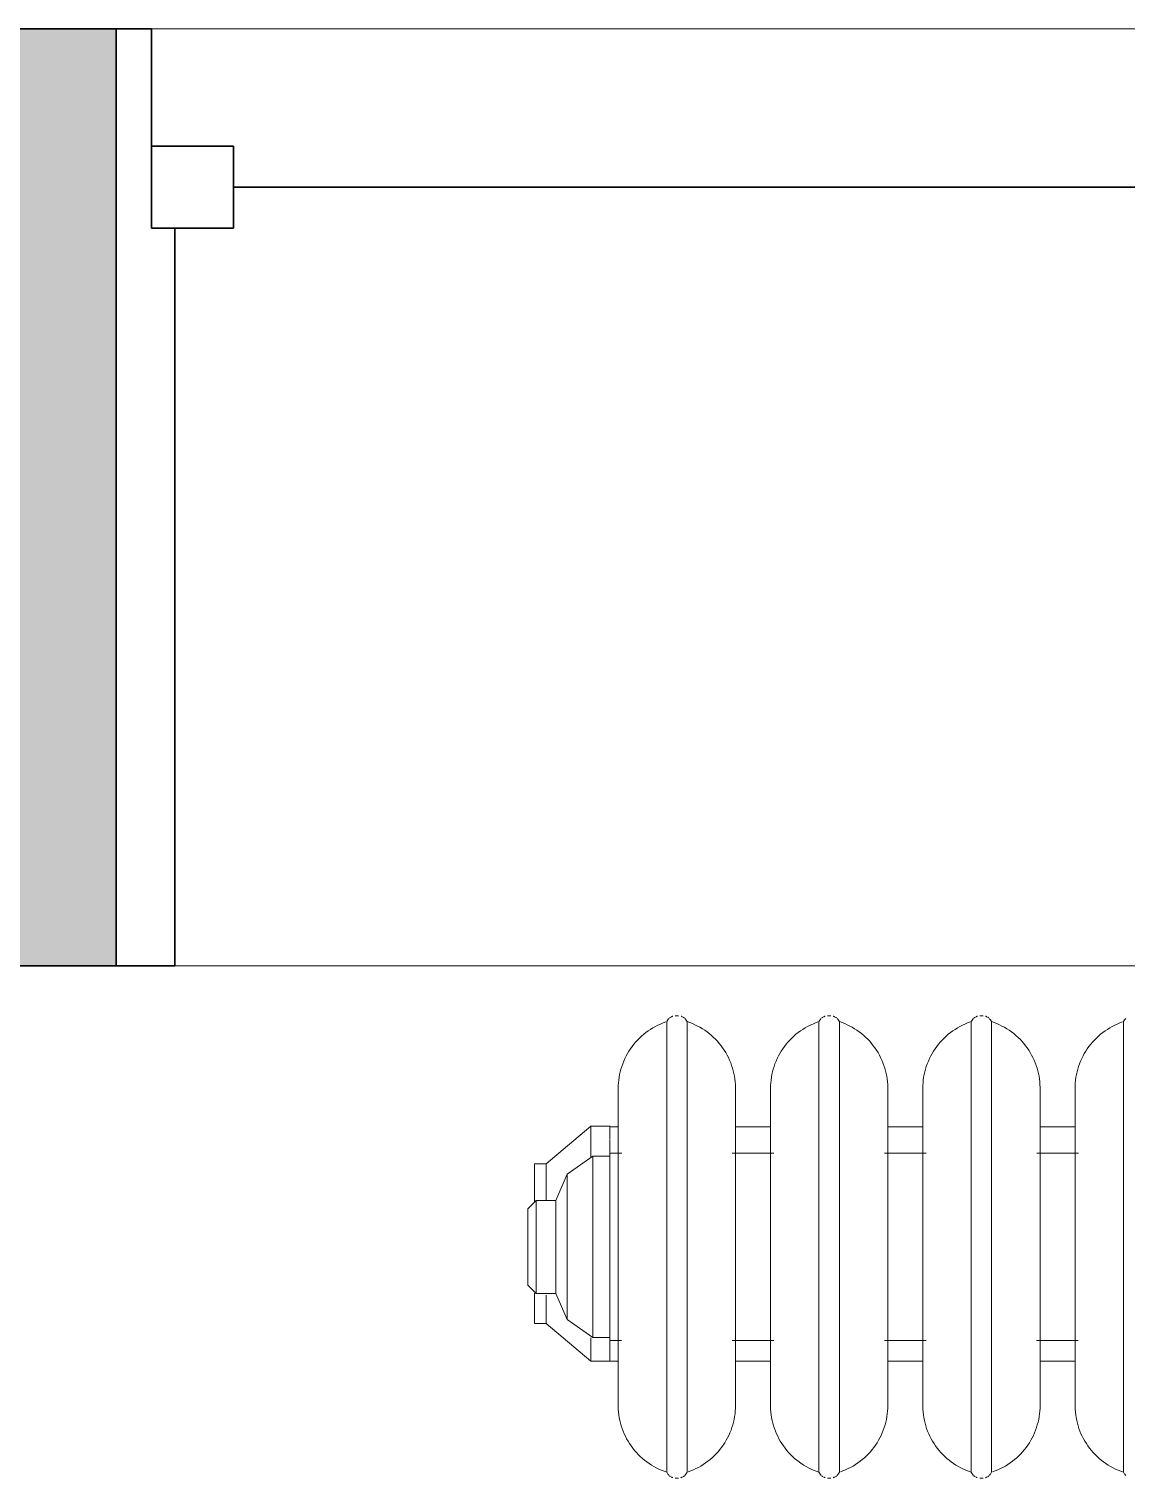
# Model space of a CAD drawing. Header units: inches. Extents: x -1287 to 1590, y -3558 to 989.
# Drawn here: x -423.65 to -400.24, y 532.75 to 563.68 of the extents above; entities that cross this region are included whole.
import ezdxf

# ---------------------------------------------------------------- set-up
doc = ezdxf.new("R2010")
doc.units = ezdxf.units.IN
doc.header["$MEASUREMENT"] = 0
for name, color, linetype, lineweight in [('A-GENM', 13, 'Continuous', 9), ('A-GLAZ', 151, 'Continuous', 18), ('A-WALL', 113, 'Continuous', 18), ('A-WALL-PATT', 111, 'Continuous', 18)]:
    doc.layers.add(name, color=color, linetype=linetype, lineweight=lineweight)

# ---------------------------------------------------------------- blocks, each defined once
blk = doc.blocks.new('Double Hung - side window 4_ X 6_ 3_ H 2-6972674-1st Floor Construction')
at = {"layer": 'A-GLAZ', "color": 8, "lineweight": 30}
for p, q in [((-20.865, 10), (-22.115, 10)), ((-20.865, 10), (-20.865, -5.75)), ((20.865, 10), (22.115, 10)), ((20.865, -5.75), (20.865, 10)), ((-21.365, -5.75), (-19.615, -5.75)), ((-21.365, -7.5), (-21.365, -5.75)), ((-21.365, -5.75), (-20.865, -5.75)), ((-21.365, -5.75), (-21.365, -10)), ((-19.615, -7.5), (-19.615, -5.75)), ((19.615, -7.5), (19.615, -5.75)), ((21.365, -5.75), (19.615, -5.75)), ((20.865, -5.75), (21.365, -5.75)), ((21.365, -7.5), (21.365, -5.75)), ((21.365, -5.75), (21.365, -10)), ((-19.615, -6.625), (19.615, -6.625)), ((-21.365, -7.5), (-19.615, -7.5)), ((21.365, -7.5), (19.615, -7.5)), ((-22.115, -10), (-21.365, -10)), ((22.115, -10), (21.365, -10))]:
    blk.add_line(p, q, dxfattribs=at)
blk = doc.blocks.new('Cast_Iron_Radiator_8182 - Cast_Iron_Radiator_8182-V49-1st Floor Construction')
at = {"layer": 'A-GENM'}
for p, q in [((-5.943, 4.848), (-5.968, 4.809)), ((-5.968, 1), (-5.968, 4.809)), ((-5.75, 4.933), (-5.787, 4.933)), ((-5.713, 4.933), (-5.75, 4.933)), ((-5.532, 4.809), (-5.557, 4.848)), ((-5.532, 1), (-5.532, 4.809)), ((-2.693, 4.848), (-2.718, 4.809)), ((-2.718, 1), (-2.718, 4.809)), ((-2.5, 4.933), (-2.537, 4.933)), ((-2.463, 4.933), (-2.5, 4.933)), ((-2.282, 4.809), (-2.307, 4.848)), ((-2.282, 1), (-2.282, 4.809)), ((0.557, 4.848), (0.532, 4.809)), ((0.532, 1), (0.532, 4.809)), ((0.75, 4.933), (0.713, 4.933)), ((0.787, 4.933), (0.75, 4.933)), ((0.968, 4.809), (0.943, 4.848)), ((0.968, 1), (0.968, 4.809)), ((3.807, 4.848), (3.782, 4.809)), ((3.782, 1), (3.782, 4.809)), ((-7.584, 2.575), (-8.542, 1.771)), ((-7.179, 2.575), (-7.584, 2.575)), ((-7.584, 1.924), (-7.584, 2.575)), ((-7.179, 2.575), (-7.179, 2.565)), ((-6.997, 2.562), (-7.179, 2.562)), ((-7.179, 2.436), (-7.179, 2.551)), ((-3.747, 2.562), (-4.503, 2.562)), ((-0.497, 2.562), (-1.253, 2.562)), ((2.753, 2.562), (1.997, 2.562)), ((-7.179, 2.452), (-7.179, 2.301)), ((-7.179, 2.017), (-7.179, 2.287)), ((-7.545, 1.935), (-8.095, 1.55)), ((-7.179, 1.935), (-7.545, 1.935)), ((-7.545, 1.935), (-7.545, -1.935)), ((-6.928, 2), (-7.179, 2)), ((-7.179, -2), (-7.179, 2)), ((-3.678, 2), (-4.568, 2)), ((-0.428, 2), (-1.318, 2)), ((2.822, 2), (1.932, 2)), ((-8.542, 1.771), (-8.792, 1.771)), ((-8.792, 1.771), (-8.792, 0.961)), ((-8.542, 1.771), (-8.542, 1.008)), ((-8.095, 1.55), (-8.331, 0.993)), ((-8.095, 1.55), (-8.095, -1.55)), ((-8.753, 0.993), (-8.929, 0.816)), ((-8.331, 0.993), (-8.753, 0.993)), ((-8.753, 0.993), (-8.753, -0.993)), ((-8.331, 0.993), (-8.331, -0.993)), ((-7.002, 1), (-7.002, -1)), ((-5.968, -1), (-5.968, 1)), ((-5.532, -1), (-5.532, 1)), ((-4.498, -1), (-4.498, 1)), ((-3.752, 1), (-3.752, -1)), ((-2.718, -1), (-2.718, 1)), ((-2.282, -1), (-2.282, 1)), ((-1.248, -1), (-1.248, 1)), ((-0.502, 1), (-0.502, -1)), ((0.532, -1), (0.532, 1)), ((0.968, -1), (0.968, 1)), ((2.002, -1), (2.002, 1)), ((2.748, 1), (2.748, -1)), ((3.782, -1), (3.782, 1)), ((-8.929, 0.816), (-8.929, -0.816)), ((-8.929, -0.816), (-8.753, -0.993)), ((-8.792, -0.985), (-8.792, -1.635)), ((-8.753, -0.993), (-8.331, -0.993)), ((-8.542, -1.028), (-8.542, -1.635)), ((-8.331, -0.993), (-8.095, -1.55)), ((-5.968, -4.809), (-5.968, -1)), ((-5.532, -4.809), (-5.532, -1)), ((-2.718, -4.809), (-2.718, -1)), ((-2.282, -4.809), (-2.282, -1)), ((0.532, -4.809), (0.532, -1)), ((0.968, -4.809), (0.968, -1)), ((3.782, -4.809), (3.782, -1)), ((-8.792, -1.635), (-8.542, -1.635)), ((-8.542, -1.635), (-7.584, -2.438)), ((-8.095, -1.55), (-7.545, -1.935)), ((-7.584, -2.438), (-7.584, -1.944)), ((-7.545, -1.935), (-7.179, -1.935)), ((-7.179, -2), (-6.932, -2)), ((-7.179, -2.188), (-7.179, -2.013)), ((-4.572, -2), (-3.682, -2)), ((-1.322, -2), (-0.432, -2)), ((1.928, -2), (2.818, -2)), ((-7.584, -2.438), (-7.179, -2.438)), ((-7.179, -2.192), (-7.179, -2.296)), ((-7.179, -2.438), (-7.179, -2.291)), ((-7.179, -2.438), (-6.996, -2.438)), ((-4.501, -2.438), (-3.746, -2.438)), ((-1.251, -2.438), (-0.496, -2.438)), ((1.999, -2.438), (2.754, -2.438)), ((-5.968, -4.809), (-5.943, -4.848)), ((-5.787, -4.933), (-5.75, -4.933)), ((-5.75, -4.933), (-5.713, -4.933)), ((-5.557, -4.848), (-5.532, -4.809)), ((-2.718, -4.809), (-2.693, -4.848)), ((-2.537, -4.933), (-2.5, -4.933)), ((-2.5, -4.933), (-2.463, -4.933)), ((-2.307, -4.848), (-2.282, -4.809)), ((0.532, -4.809), (0.557, -4.848)), ((0.713, -4.933), (0.75, -4.933)), ((0.75, -4.933), (0.787, -4.933)), ((0.943, -4.848), (0.968, -4.809)), ((3.782, -4.809), (3.807, -4.848))]:
    blk.add_line(p, q, dxfattribs=at)
at = {"layer": 'A-GENM', "flags": 128}
for points in [[(-7.002, 3.383), (-7.001, 3.443), (-6.997, 3.503), (-6.991, 3.563), (-6.983, 3.622), (-6.972, 3.681), (-6.959, 3.74), (-6.943, 3.798), (-6.926, 3.855), (-6.906, 3.911), (-6.883, 3.967), (-6.859, 4.022), (-6.832, 4.076), (-6.804, 4.128), (-6.773, 4.18), (-6.74, 4.23), (-6.705, 4.279), (-6.668, 4.326), (-6.63, 4.372), (-6.589, 4.416), (-6.547, 4.459), (-6.503, 4.5), (-6.458, 4.539), (-6.411, 4.576), (-6.362, 4.612), (-6.312, 4.645), (-6.261, 4.677), (-6.209, 4.706), (-6.155, 4.733), (-6.101, 4.758), (-6.045, 4.781), (-5.989, 4.802)], [(-5.943, 4.848), (-5.938, 4.854), (-5.934, 4.86), (-5.929, 4.866), (-5.925, 4.872), (-5.919, 4.877)], [(-5.909, 4.887), (-5.903, 4.892), (-5.897, 4.896), (-5.891, 4.901), (-5.885, 4.905)], [(-5.872, 4.912), (-5.865, 4.915), (-5.858, 4.918), (-5.851, 4.921), (-5.844, 4.924), (-5.837, 4.926)], [(-5.662, 4.925), (-5.655, 4.923), (-5.648, 4.921), (-5.641, 4.918), (-5.634, 4.915), (-5.627, 4.912)], [(-5.614, 4.904), (-5.608, 4.9), (-5.602, 4.896), (-5.596, 4.891), (-5.591, 4.887)], [(-5.58, 4.876), (-5.575, 4.871), (-5.57, 4.865), (-5.565, 4.859), (-5.561, 4.854), (-5.557, 4.848)], [(-5.532, 4.809), (-5.475, 4.789), (-5.419, 4.767), (-5.365, 4.743), (-5.311, 4.716), (-5.258, 4.688), (-5.206, 4.657), (-5.156, 4.624), (-5.107, 4.59), (-5.059, 4.553), (-5.013, 4.515), (-4.969, 4.474), (-4.926, 4.432), (-4.885, 4.389), (-4.846, 4.343), (-4.808, 4.296), (-4.773, 4.248), (-4.739, 4.198), (-4.707, 4.147), (-4.678, 4.095), (-4.651, 4.042), (-4.625, 3.987), (-4.602, 3.932), (-4.581, 3.876), (-4.563, 3.819), (-4.547, 3.761), (-4.533, 3.703), (-4.521, 3.644), (-4.512, 3.585), (-4.505, 3.525), (-4.5, 3.465), (-4.498, 3.405), (-4.498, 3.383)], [(-3.752, 3.383), (-3.751, 3.443), (-3.747, 3.503), (-3.741, 3.563), (-3.733, 3.622), (-3.722, 3.681), (-3.709, 3.74), (-3.693, 3.798), (-3.676, 3.855), (-3.656, 3.911), (-3.633, 3.967), (-3.609, 4.022), (-3.582, 4.076), (-3.554, 4.128), (-3.523, 4.18), (-3.49, 4.23), (-3.455, 4.279), (-3.418, 4.326), (-3.38, 4.372), (-3.339, 4.416), (-3.297, 4.459), (-3.253, 4.5), (-3.208, 4.539), (-3.161, 4.576), (-3.112, 4.612), (-3.062, 4.645), (-3.011, 4.677), (-2.959, 4.706), (-2.905, 4.733), (-2.851, 4.758), (-2.795, 4.781), (-2.739, 4.802)], [(-2.693, 4.848), (-2.688, 4.854), (-2.684, 4.86), (-2.679, 4.866), (-2.675, 4.872), (-2.669, 4.877)], [(-2.659, 4.887), (-2.653, 4.892), (-2.647, 4.896), (-2.641, 4.901), (-2.635, 4.905)], [(-2.622, 4.912), (-2.615, 4.915), (-2.608, 4.918), (-2.601, 4.921), (-2.594, 4.924), (-2.587, 4.926)], [(-2.412, 4.925), (-2.405, 4.923), (-2.398, 4.921), (-2.391, 4.918), (-2.384, 4.915), (-2.377, 4.912)], [(-2.364, 4.904), (-2.358, 4.9), (-2.352, 4.896), (-2.346, 4.891), (-2.341, 4.887)], [(-2.33, 4.876), (-2.325, 4.871), (-2.32, 4.865), (-2.315, 4.859), (-2.311, 4.854), (-2.307, 4.848)], [(-2.282, 4.809), (-2.225, 4.789), (-2.169, 4.767), (-2.115, 4.743), (-2.061, 4.716), (-2.008, 4.688), (-1.956, 4.657), (-1.906, 4.624), (-1.857, 4.59), (-1.809, 4.553), (-1.763, 4.515), (-1.719, 4.474), (-1.676, 4.432), (-1.635, 4.389), (-1.596, 4.343), (-1.558, 4.296), (-1.523, 4.248), (-1.489, 4.198), (-1.457, 4.147), (-1.428, 4.095), (-1.401, 4.042), (-1.375, 3.987), (-1.352, 3.932), (-1.331, 3.876), (-1.313, 3.819), (-1.297, 3.761), (-1.283, 3.703), (-1.271, 3.644), (-1.262, 3.585), (-1.255, 3.525), (-1.25, 3.465), (-1.248, 3.405), (-1.248, 3.383)], [(-0.502, 3.383), (-0.501, 3.443), (-0.497, 3.503), (-0.491, 3.563), (-0.483, 3.622), (-0.472, 3.681), (-0.459, 3.74), (-0.443, 3.798), (-0.426, 3.855), (-0.406, 3.911), (-0.383, 3.967), (-0.359, 4.022), (-0.332, 4.076), (-0.304, 4.128), (-0.273, 4.18), (-0.24, 4.23), (-0.205, 4.279), (-0.168, 4.326), (-0.13, 4.372), (-0.089, 4.416), (-0.047, 4.459), (-0.003, 4.5), (0.042, 4.539), (0.089, 4.576), (0.138, 4.612), (0.188, 4.645), (0.239, 4.677), (0.291, 4.706), (0.345, 4.733), (0.399, 4.758), (0.455, 4.781), (0.511, 4.802)], [(0.557, 4.848), (0.562, 4.854), (0.566, 4.86), (0.571, 4.866), (0.575, 4.872), (0.581, 4.877)], [(0.591, 4.887), (0.597, 4.892), (0.603, 4.896), (0.609, 4.901), (0.615, 4.905)], [(0.628, 4.912), (0.635, 4.915), (0.642, 4.918), (0.649, 4.921), (0.656, 4.924), (0.663, 4.926)], [(0.838, 4.925), (0.845, 4.923), (0.852, 4.921), (0.859, 4.918), (0.866, 4.915), (0.873, 4.912)], [(0.886, 4.904), (0.892, 4.9), (0.898, 4.896), (0.904, 4.891), (0.909, 4.887)], [(0.92, 4.876), (0.925, 4.871), (0.93, 4.865), (0.935, 4.859), (0.939, 4.854), (0.943, 4.848)], [(0.968, 4.809), (1.025, 4.789), (1.081, 4.767), (1.135, 4.743), (1.189, 4.716), (1.242, 4.688), (1.294, 4.657), (1.344, 4.624), (1.393, 4.59), (1.441, 4.553), (1.487, 4.515), (1.531, 4.474), (1.574, 4.432), (1.615, 4.389), (1.654, 4.343), (1.692, 4.296), (1.727, 4.248), (1.761, 4.198), (1.793, 4.147), (1.822, 4.095), (1.849, 4.042), (1.875, 3.987), (1.898, 3.932), (1.919, 3.876), (1.937, 3.819), (1.953, 3.761), (1.967, 3.703), (1.979, 3.644), (1.988, 3.585), (1.995, 3.525), (2, 3.465), (2.002, 3.405), (2.002, 3.383)], [(2.748, 3.383), (2.749, 3.443), (2.753, 3.503), (2.759, 3.563), (2.767, 3.622), (2.778, 3.681), (2.791, 3.74), (2.807, 3.798), (2.824, 3.855), (2.844, 3.911), (2.867, 3.967), (2.891, 4.022), (2.918, 4.076), (2.946, 4.128), (2.977, 4.18), (3.01, 4.23), (3.045, 4.279), (3.082, 4.326), (3.12, 4.372), (3.161, 4.416), (3.203, 4.459), (3.247, 4.5), (3.292, 4.539), (3.339, 4.576), (3.388, 4.612), (3.438, 4.645), (3.489, 4.677), (3.541, 4.706), (3.595, 4.733), (3.649, 4.758), (3.705, 4.781), (3.761, 4.802)], [(3.807, 4.848), (3.812, 4.854), (3.816, 4.86), (3.821, 4.866), (3.825, 4.872), (3.831, 4.877)], [(-7.002, 3.383), (-7.002, 3.381), (-7.002, 3.375), (-7.002, 3.366), (-7.002, 3.353), (-7.002, 3.336), (-7.002, 3.315), (-7.002, 3.29), (-7.002, 3.262), (-7.002, 3.23), (-7.002, 3.195), (-7.002, 3.156), (-7.002, 3.114), (-7.002, 3.068), (-7.002, 3.019), (-7.002, 2.967), (-7.002, 2.911), (-7.002, 2.853), (-7.002, 2.792), (-7.002, 2.727), (-7.002, 2.66), (-7.002, 2.591), (-7.002, 2.518), (-7.002, 2.444), (-7.002, 2.367), (-7.002, 2.288), (-7.002, 2.206), (-7.002, 2.123), (-7.002, 2.038), (-7.002, 1.952), (-7.002, 1.864), (-7.002, 1.774), (-7.002, 1.683), (-7.002, 1.591), (-7.002, 1.499), (-7.002, 1.405), (-7.002, 1.311), (-7.002, 1.216), (-7.002, 1.121), (-7.002, 1.026), (-7.002, 1)], [(-7.002, 2.571), (-7.002, 2.642), (-7.002, 2.71), (-7.002, 2.775), (-7.002, 2.837), (-7.002, 2.896), (-7.002, 2.952), (-7.002, 3.005), (-7.002, 3.055), (-7.002, 3.102), (-7.002, 3.145), (-7.002, 3.185), (-7.002, 3.221), (-7.002, 3.254), (-7.002, 3.283), (-7.002, 3.309), (-7.002, 3.33), (-7.002, 3.348), (-7.002, 3.363), (-7.002, 3.373), (-7.002, 3.38), (-7.002, 3.383), (-7.002, 3.383)], [(-4.498, 1), (-4.498, 1.095), (-4.498, 1.19), (-4.498, 1.285), (-4.498, 1.38), (-4.498, 1.473), (-4.498, 1.566), (-4.498, 1.659), (-4.498, 1.75), (-4.498, 1.839), (-4.498, 1.928), (-4.498, 2.015), (-4.498, 2.1), (-4.498, 2.184), (-4.498, 2.266), (-4.498, 2.346), (-4.498, 2.423), (-4.498, 2.498), (-4.498, 2.571), (-4.498, 2.642), (-4.498, 2.71), (-4.498, 2.775), (-4.498, 2.837), (-4.498, 2.896), (-4.498, 2.952), (-4.498, 3.005), (-4.498, 3.055), (-4.498, 3.102), (-4.498, 3.145), (-4.498, 3.185), (-4.498, 3.221), (-4.498, 3.254), (-4.498, 3.283), (-4.498, 3.309), (-4.498, 3.33), (-4.498, 3.348), (-4.498, 3.363), (-4.498, 3.373), (-4.498, 3.38), (-4.498, 3.383), (-4.498, 3.383)], [(-4.498, 3.383), (-4.498, 3.381), (-4.498, 3.375), (-4.498, 3.366), (-4.498, 3.353), (-4.498, 3.336), (-4.498, 3.315), (-4.498, 3.29), (-4.498, 3.262), (-4.498, 3.23), (-4.498, 3.195), (-4.498, 3.156), (-4.498, 3.114), (-4.498, 3.068), (-4.498, 3.019), (-4.498, 2.967), (-4.498, 2.911), (-4.498, 2.853), (-4.498, 2.792), (-4.498, 2.727), (-4.498, 2.66), (-4.498, 2.591), (-4.498, 2.562)], [(-3.752, 3.383), (-3.752, 3.381), (-3.752, 3.375), (-3.752, 3.366), (-3.752, 3.353), (-3.752, 3.336), (-3.752, 3.315), (-3.752, 3.29), (-3.752, 3.262), (-3.752, 3.23), (-3.752, 3.195), (-3.752, 3.156), (-3.752, 3.114), (-3.752, 3.068), (-3.752, 3.019), (-3.752, 2.967), (-3.752, 2.911), (-3.752, 2.853), (-3.752, 2.792), (-3.752, 2.727), (-3.752, 2.66), (-3.752, 2.591), (-3.752, 2.518), (-3.752, 2.444), (-3.752, 2.367), (-3.752, 2.288), (-3.752, 2.206), (-3.752, 2.123), (-3.752, 2.038), (-3.752, 1.952), (-3.752, 1.864), (-3.752, 1.774), (-3.752, 1.683), (-3.752, 1.591), (-3.752, 1.499), (-3.752, 1.405), (-3.752, 1.311), (-3.752, 1.216), (-3.752, 1.121), (-3.752, 1.026), (-3.752, 1)], [(-3.752, 2.571), (-3.752, 2.642), (-3.752, 2.71), (-3.752, 2.775), (-3.752, 2.837), (-3.752, 2.896), (-3.752, 2.952), (-3.752, 3.005), (-3.752, 3.055), (-3.752, 3.102), (-3.752, 3.145), (-3.752, 3.185), (-3.752, 3.221), (-3.752, 3.254), (-3.752, 3.283), (-3.752, 3.309), (-3.752, 3.33), (-3.752, 3.348), (-3.752, 3.363), (-3.752, 3.373), (-3.752, 3.38), (-3.752, 3.383), (-3.752, 3.383)], [(-1.248, 1), (-1.248, 1.095), (-1.248, 1.19), (-1.248, 1.285), (-1.248, 1.38), (-1.248, 1.473), (-1.248, 1.566), (-1.248, 1.659), (-1.248, 1.75), (-1.248, 1.839), (-1.248, 1.928), (-1.248, 2.015), (-1.248, 2.1), (-1.248, 2.184), (-1.248, 2.266), (-1.248, 2.346), (-1.248, 2.423), (-1.248, 2.498), (-1.248, 2.571), (-1.248, 2.642), (-1.248, 2.71), (-1.248, 2.775), (-1.248, 2.837), (-1.248, 2.896), (-1.248, 2.952), (-1.248, 3.005), (-1.248, 3.055), (-1.248, 3.102), (-1.248, 3.145), (-1.248, 3.185), (-1.248, 3.221), (-1.248, 3.254), (-1.248, 3.283), (-1.248, 3.309), (-1.248, 3.33), (-1.248, 3.348), (-1.248, 3.363), (-1.248, 3.373), (-1.248, 3.38), (-1.248, 3.383), (-1.248, 3.383)], [(-1.248, 3.383), (-1.248, 3.381), (-1.248, 3.375), (-1.248, 3.366), (-1.248, 3.353), (-1.248, 3.336), (-1.248, 3.315), (-1.248, 3.29), (-1.248, 3.262), (-1.248, 3.23), (-1.248, 3.195), (-1.248, 3.156), (-1.248, 3.114), (-1.248, 3.068), (-1.248, 3.019), (-1.248, 2.967), (-1.248, 2.911), (-1.248, 2.853), (-1.248, 2.792), (-1.248, 2.727), (-1.248, 2.66), (-1.248, 2.591), (-1.248, 2.562)], [(-0.502, 3.383), (-0.502, 3.381), (-0.502, 3.375), (-0.502, 3.366), (-0.502, 3.353), (-0.502, 3.336), (-0.502, 3.315), (-0.502, 3.29), (-0.502, 3.262), (-0.502, 3.23), (-0.502, 3.195), (-0.502, 3.156), (-0.502, 3.114), (-0.502, 3.068), (-0.502, 3.019), (-0.502, 2.967), (-0.502, 2.911), (-0.502, 2.853), (-0.502, 2.792), (-0.502, 2.727), (-0.502, 2.66), (-0.502, 2.591), (-0.502, 2.518), (-0.502, 2.444), (-0.502, 2.367), (-0.502, 2.288), (-0.502, 2.206), (-0.502, 2.123), (-0.502, 2.038), (-0.502, 1.952), (-0.502, 1.864), (-0.502, 1.774), (-0.502, 1.683), (-0.502, 1.591), (-0.502, 1.499), (-0.502, 1.405), (-0.502, 1.311), (-0.502, 1.216), (-0.502, 1.121), (-0.502, 1.026), (-0.502, 1)], [(-0.502, 2.571), (-0.502, 2.642), (-0.502, 2.71), (-0.502, 2.775), (-0.502, 2.837), (-0.502, 2.896), (-0.502, 2.952), (-0.502, 3.005), (-0.502, 3.055), (-0.502, 3.102), (-0.502, 3.145), (-0.502, 3.185), (-0.502, 3.221), (-0.502, 3.254), (-0.502, 3.283), (-0.502, 3.309), (-0.502, 3.33), (-0.502, 3.348), (-0.502, 3.363), (-0.502, 3.373), (-0.502, 3.38), (-0.502, 3.383), (-0.502, 3.383)], [(2.002, 1), (2.002, 1.095), (2.002, 1.19), (2.002, 1.285), (2.002, 1.38), (2.002, 1.473), (2.002, 1.566), (2.002, 1.659), (2.002, 1.75), (2.002, 1.839), (2.002, 1.928), (2.002, 2.015), (2.002, 2.1), (2.002, 2.184), (2.002, 2.266), (2.002, 2.346), (2.002, 2.423), (2.002, 2.498), (2.002, 2.571), (2.002, 2.642), (2.002, 2.71), (2.002, 2.775), (2.002, 2.837), (2.002, 2.896), (2.002, 2.952), (2.002, 3.005), (2.002, 3.055), (2.002, 3.102), (2.002, 3.145), (2.002, 3.185), (2.002, 3.221), (2.002, 3.254), (2.002, 3.283), (2.002, 3.309), (2.002, 3.33), (2.002, 3.348), (2.002, 3.363), (2.002, 3.373), (2.002, 3.38), (2.002, 3.383), (2.002, 3.383)], [(2.002, 3.383), (2.002, 3.381), (2.002, 3.375), (2.002, 3.366), (2.002, 3.353), (2.002, 3.336), (2.002, 3.315), (2.002, 3.29), (2.002, 3.262), (2.002, 3.23), (2.002, 3.195), (2.002, 3.156), (2.002, 3.114), (2.002, 3.068), (2.002, 3.019), (2.002, 2.967), (2.002, 2.911), (2.002, 2.853), (2.002, 2.792), (2.002, 2.727), (2.002, 2.66), (2.002, 2.591), (2.002, 2.562)], [(2.748, 3.383), (2.748, 3.381), (2.748, 3.375), (2.748, 3.366), (2.748, 3.353), (2.748, 3.336), (2.748, 3.315), (2.748, 3.29), (2.748, 3.262), (2.748, 3.23), (2.748, 3.195), (2.748, 3.156), (2.748, 3.114), (2.748, 3.068), (2.748, 3.019), (2.748, 2.967), (2.748, 2.911), (2.748, 2.853), (2.748, 2.792), (2.748, 2.727), (2.748, 2.66), (2.748, 2.591), (2.748, 2.518), (2.748, 2.444), (2.748, 2.367), (2.748, 2.288), (2.748, 2.206), (2.748, 2.123), (2.748, 2.038), (2.748, 1.952), (2.748, 1.864), (2.748, 1.774), (2.748, 1.683), (2.748, 1.591), (2.748, 1.499), (2.748, 1.405), (2.748, 1.311), (2.748, 1.216), (2.748, 1.121), (2.748, 1.026), (2.748, 1)], [(2.748, 2.571), (2.748, 2.642), (2.748, 2.71), (2.748, 2.775), (2.748, 2.837), (2.748, 2.896), (2.748, 2.952), (2.748, 3.005), (2.748, 3.055), (2.748, 3.102), (2.748, 3.145), (2.748, 3.185), (2.748, 3.221), (2.748, 3.254), (2.748, 3.283), (2.748, 3.309), (2.748, 3.33), (2.748, 3.348), (2.748, 3.363), (2.748, 3.373), (2.748, 3.38), (2.748, 3.383), (2.748, 3.383)], [(-7.002, -1), (-7.002, -1.095), (-7.002, -1.19), (-7.002, -1.285), (-7.002, -1.38), (-7.002, -1.473), (-7.002, -1.566), (-7.002, -1.659), (-7.002, -1.75), (-7.002, -1.839), (-7.002, -1.928), (-7.002, -2.015), (-7.002, -2.1), (-7.002, -2.184), (-7.002, -2.266), (-7.002, -2.346), (-7.002, -2.423), (-7.002, -2.498), (-7.002, -2.571), (-7.002, -2.642), (-7.002, -2.71), (-7.002, -2.775), (-7.002, -2.837), (-7.002, -2.896), (-7.002, -2.952), (-7.002, -3.005), (-7.002, -3.055), (-7.002, -3.102), (-7.002, -3.145), (-7.002, -3.185), (-7.002, -3.221), (-7.002, -3.254), (-7.002, -3.283), (-7.002, -3.309), (-7.002, -3.33), (-7.002, -3.348), (-7.002, -3.363), (-7.002, -3.373), (-7.002, -3.38), (-7.002, -3.383), (-7.002, -3.383)], [(-4.498, -3.383), (-4.498, -3.381), (-4.498, -3.375), (-4.498, -3.366), (-4.498, -3.353), (-4.498, -3.336), (-4.498, -3.315), (-4.498, -3.29), (-4.498, -3.262), (-4.498, -3.23), (-4.498, -3.195), (-4.498, -3.156), (-4.498, -3.114), (-4.498, -3.068), (-4.498, -3.019), (-4.498, -2.967), (-4.498, -2.911), (-4.498, -2.853), (-4.498, -2.792), (-4.498, -2.727), (-4.498, -2.66), (-4.498, -2.591), (-4.498, -2.518), (-4.498, -2.444), (-4.498, -2.367), (-4.498, -2.288), (-4.498, -2.206), (-4.498, -2.123), (-4.498, -2.038), (-4.498, -1.952), (-4.498, -1.864), (-4.498, -1.774), (-4.498, -1.683), (-4.498, -1.591), (-4.498, -1.499), (-4.498, -1.405), (-4.498, -1.311), (-4.498, -1.216), (-4.498, -1.121), (-4.498, -1.026), (-4.498, -1)], [(-3.752, -1), (-3.752, -1.095), (-3.752, -1.19), (-3.752, -1.285), (-3.752, -1.38), (-3.752, -1.473), (-3.752, -1.566), (-3.752, -1.659), (-3.752, -1.75), (-3.752, -1.839), (-3.752, -1.928), (-3.752, -2.015), (-3.752, -2.1), (-3.752, -2.184), (-3.752, -2.266), (-3.752, -2.346), (-3.752, -2.423), (-3.752, -2.498), (-3.752, -2.571), (-3.752, -2.642), (-3.752, -2.71), (-3.752, -2.775), (-3.752, -2.837), (-3.752, -2.896), (-3.752, -2.952), (-3.752, -3.005), (-3.752, -3.055), (-3.752, -3.102), (-3.752, -3.145), (-3.752, -3.185), (-3.752, -3.221), (-3.752, -3.254), (-3.752, -3.283), (-3.752, -3.309), (-3.752, -3.33), (-3.752, -3.348), (-3.752, -3.363), (-3.752, -3.373), (-3.752, -3.38), (-3.752, -3.383), (-3.752, -3.383)], [(-1.248, -3.383), (-1.248, -3.381), (-1.248, -3.375), (-1.248, -3.366), (-1.248, -3.353), (-1.248, -3.336), (-1.248, -3.315), (-1.248, -3.29), (-1.248, -3.262), (-1.248, -3.23), (-1.248, -3.195), (-1.248, -3.156), (-1.248, -3.114), (-1.248, -3.068), (-1.248, -3.019), (-1.248, -2.967), (-1.248, -2.911), (-1.248, -2.853), (-1.248, -2.792), (-1.248, -2.727), (-1.248, -2.66), (-1.248, -2.591), (-1.248, -2.518), (-1.248, -2.444), (-1.248, -2.367), (-1.248, -2.288), (-1.248, -2.206), (-1.248, -2.123), (-1.248, -2.038), (-1.248, -1.952), (-1.248, -1.864), (-1.248, -1.774), (-1.248, -1.683), (-1.248, -1.591), (-1.248, -1.499), (-1.248, -1.405), (-1.248, -1.311), (-1.248, -1.216), (-1.248, -1.121), (-1.248, -1.026), (-1.248, -1)], [(-0.502, -1), (-0.502, -1.095), (-0.502, -1.19), (-0.502, -1.285), (-0.502, -1.38), (-0.502, -1.473), (-0.502, -1.566), (-0.502, -1.659), (-0.502, -1.75), (-0.502, -1.839), (-0.502, -1.928), (-0.502, -2.015), (-0.502, -2.1), (-0.502, -2.184), (-0.502, -2.266), (-0.502, -2.346), (-0.502, -2.423), (-0.502, -2.498), (-0.502, -2.571), (-0.502, -2.642), (-0.502, -2.71), (-0.502, -2.775), (-0.502, -2.837), (-0.502, -2.896), (-0.502, -2.952), (-0.502, -3.005), (-0.502, -3.055), (-0.502, -3.102), (-0.502, -3.145), (-0.502, -3.185), (-0.502, -3.221), (-0.502, -3.254), (-0.502, -3.283), (-0.502, -3.309), (-0.502, -3.33), (-0.502, -3.348), (-0.502, -3.363), (-0.502, -3.373), (-0.502, -3.38), (-0.502, -3.383), (-0.502, -3.383)], [(2.002, -3.383), (2.002, -3.381), (2.002, -3.375), (2.002, -3.366), (2.002, -3.353), (2.002, -3.336), (2.002, -3.315), (2.002, -3.29), (2.002, -3.262), (2.002, -3.23), (2.002, -3.195), (2.002, -3.156), (2.002, -3.114), (2.002, -3.068), (2.002, -3.019), (2.002, -2.967), (2.002, -2.911), (2.002, -2.853), (2.002, -2.792), (2.002, -2.727), (2.002, -2.66), (2.002, -2.591), (2.002, -2.518), (2.002, -2.444), (2.002, -2.367), (2.002, -2.288), (2.002, -2.206), (2.002, -2.123), (2.002, -2.038), (2.002, -1.952), (2.002, -1.864), (2.002, -1.774), (2.002, -1.683), (2.002, -1.591), (2.002, -1.499), (2.002, -1.405), (2.002, -1.311), (2.002, -1.216), (2.002, -1.121), (2.002, -1.026), (2.002, -1)], [(2.748, -1), (2.748, -1.095), (2.748, -1.19), (2.748, -1.285), (2.748, -1.38), (2.748, -1.473), (2.748, -1.566), (2.748, -1.659), (2.748, -1.75), (2.748, -1.839), (2.748, -1.928), (2.748, -2.015), (2.748, -2.1), (2.748, -2.184), (2.748, -2.266), (2.748, -2.346), (2.748, -2.423), (2.748, -2.498), (2.748, -2.571), (2.748, -2.642), (2.748, -2.71), (2.748, -2.775), (2.748, -2.837), (2.748, -2.896), (2.748, -2.952), (2.748, -3.005), (2.748, -3.055), (2.748, -3.102), (2.748, -3.145), (2.748, -3.185), (2.748, -3.221), (2.748, -3.254), (2.748, -3.283), (2.748, -3.309), (2.748, -3.33), (2.748, -3.348), (2.748, -3.363), (2.748, -3.373), (2.748, -3.38), (2.748, -3.383), (2.748, -3.383)], [(-7.002, -3.383), (-7.002, -3.381), (-7.002, -3.375), (-7.002, -3.366), (-7.002, -3.353), (-7.002, -3.336), (-7.002, -3.315), (-7.002, -3.29), (-7.002, -3.262), (-7.002, -3.23), (-7.002, -3.195), (-7.002, -3.156), (-7.002, -3.114), (-7.002, -3.068), (-7.002, -3.019), (-7.002, -2.967), (-7.002, -2.911), (-7.002, -2.853), (-7.002, -2.792), (-7.002, -2.727), (-7.002, -2.66), (-7.002, -2.591), (-7.002, -2.518), (-7.002, -2.444)], [(-4.498, -2.438), (-4.498, -2.498), (-4.498, -2.571), (-4.498, -2.642), (-4.498, -2.71), (-4.498, -2.775), (-4.498, -2.837), (-4.498, -2.896), (-4.498, -2.952), (-4.498, -3.005), (-4.498, -3.055), (-4.498, -3.102), (-4.498, -3.145), (-4.498, -3.185), (-4.498, -3.221), (-4.498, -3.254), (-4.498, -3.283), (-4.498, -3.309), (-4.498, -3.33), (-4.498, -3.348), (-4.498, -3.363), (-4.498, -3.373), (-4.498, -3.38), (-4.498, -3.383), (-4.498, -3.383)], [(-3.752, -3.383), (-3.752, -3.381), (-3.752, -3.375), (-3.752, -3.366), (-3.752, -3.353), (-3.752, -3.336), (-3.752, -3.315), (-3.752, -3.29), (-3.752, -3.262), (-3.752, -3.23), (-3.752, -3.195), (-3.752, -3.156), (-3.752, -3.114), (-3.752, -3.068), (-3.752, -3.019), (-3.752, -2.967), (-3.752, -2.911), (-3.752, -2.853), (-3.752, -2.792), (-3.752, -2.727), (-3.752, -2.66), (-3.752, -2.591), (-3.752, -2.518), (-3.752, -2.444)], [(-1.248, -2.438), (-1.248, -2.498), (-1.248, -2.571), (-1.248, -2.642), (-1.248, -2.71), (-1.248, -2.775), (-1.248, -2.837), (-1.248, -2.896), (-1.248, -2.952), (-1.248, -3.005), (-1.248, -3.055), (-1.248, -3.102), (-1.248, -3.145), (-1.248, -3.185), (-1.248, -3.221), (-1.248, -3.254), (-1.248, -3.283), (-1.248, -3.309), (-1.248, -3.33), (-1.248, -3.348), (-1.248, -3.363), (-1.248, -3.373), (-1.248, -3.38), (-1.248, -3.383), (-1.248, -3.383)], [(-0.502, -3.383), (-0.502, -3.381), (-0.502, -3.375), (-0.502, -3.366), (-0.502, -3.353), (-0.502, -3.336), (-0.502, -3.315), (-0.502, -3.29), (-0.502, -3.262), (-0.502, -3.23), (-0.502, -3.195), (-0.502, -3.156), (-0.502, -3.114), (-0.502, -3.068), (-0.502, -3.019), (-0.502, -2.967), (-0.502, -2.911), (-0.502, -2.853), (-0.502, -2.792), (-0.502, -2.727), (-0.502, -2.66), (-0.502, -2.591), (-0.502, -2.518), (-0.502, -2.444)], [(2.002, -2.438), (2.002, -2.498), (2.002, -2.571), (2.002, -2.642), (2.002, -2.71), (2.002, -2.775), (2.002, -2.837), (2.002, -2.896), (2.002, -2.952), (2.002, -3.005), (2.002, -3.055), (2.002, -3.102), (2.002, -3.145), (2.002, -3.185), (2.002, -3.221), (2.002, -3.254), (2.002, -3.283), (2.002, -3.309), (2.002, -3.33), (2.002, -3.348), (2.002, -3.363), (2.002, -3.373), (2.002, -3.38), (2.002, -3.383), (2.002, -3.383)], [(2.748, -3.383), (2.748, -3.381), (2.748, -3.375), (2.748, -3.366), (2.748, -3.353), (2.748, -3.336), (2.748, -3.315), (2.748, -3.29), (2.748, -3.262), (2.748, -3.23), (2.748, -3.195), (2.748, -3.156), (2.748, -3.114), (2.748, -3.068), (2.748, -3.019), (2.748, -2.967), (2.748, -2.911), (2.748, -2.853), (2.748, -2.792), (2.748, -2.727), (2.748, -2.66), (2.748, -2.591), (2.748, -2.518), (2.748, -2.444)], [(-6.995, -3.525), (-7, -3.465), (-7.002, -3.405), (-7.002, -3.383)], [(-4.498, -3.383), (-4.499, -3.443), (-4.503, -3.503), (-4.509, -3.563), (-4.517, -3.622), (-4.528, -3.681), (-4.541, -3.74), (-4.557, -3.798), (-4.574, -3.855), (-4.594, -3.911), (-4.617, -3.967), (-4.641, -4.022), (-4.668, -4.076), (-4.696, -4.128), (-4.727, -4.18), (-4.76, -4.23), (-4.795, -4.279), (-4.832, -4.326), (-4.87, -4.372), (-4.911, -4.416), (-4.953, -4.459), (-4.997, -4.5), (-5.042, -4.539), (-5.089, -4.576), (-5.138, -4.612), (-5.188, -4.645), (-5.239, -4.677), (-5.291, -4.706), (-5.345, -4.733), (-5.399, -4.758), (-5.455, -4.781), (-5.511, -4.802)], [(-3.745, -3.525), (-3.75, -3.465), (-3.752, -3.405), (-3.752, -3.383)], [(-1.248, -3.383), (-1.249, -3.443), (-1.253, -3.503), (-1.259, -3.563), (-1.267, -3.622), (-1.278, -3.681), (-1.291, -3.74), (-1.307, -3.798), (-1.324, -3.855), (-1.344, -3.911), (-1.367, -3.967), (-1.391, -4.022), (-1.418, -4.076), (-1.446, -4.128), (-1.477, -4.18), (-1.51, -4.23), (-1.545, -4.279), (-1.582, -4.326), (-1.62, -4.372), (-1.661, -4.416), (-1.703, -4.459), (-1.747, -4.5), (-1.792, -4.539), (-1.839, -4.576), (-1.888, -4.612), (-1.938, -4.645), (-1.989, -4.677), (-2.041, -4.706), (-2.095, -4.733), (-2.149, -4.758), (-2.205, -4.781), (-2.261, -4.802)], [(-0.495, -3.525), (-0.5, -3.465), (-0.502, -3.405), (-0.502, -3.383)], [(2.002, -3.383), (2.001, -3.443), (1.997, -3.503), (1.991, -3.563), (1.983, -3.622), (1.972, -3.681), (1.959, -3.74), (1.943, -3.798), (1.926, -3.855), (1.906, -3.911), (1.883, -3.967), (1.859, -4.022), (1.832, -4.076), (1.804, -4.128), (1.773, -4.18), (1.74, -4.23), (1.705, -4.279), (1.668, -4.326), (1.63, -4.372), (1.589, -4.416), (1.547, -4.459), (1.503, -4.5), (1.458, -4.539), (1.411, -4.576), (1.362, -4.612), (1.312, -4.645), (1.261, -4.677), (1.209, -4.706), (1.155, -4.733), (1.101, -4.758), (1.045, -4.781), (0.989, -4.802)], [(2.755, -3.525), (2.75, -3.465), (2.748, -3.405), (2.748, -3.383)], [(-5.968, -4.809), (-6.025, -4.789), (-6.081, -4.767), (-6.135, -4.743), (-6.189, -4.716), (-6.242, -4.688), (-6.294, -4.657), (-6.344, -4.624), (-6.393, -4.59), (-6.441, -4.553), (-6.487, -4.515), (-6.531, -4.474), (-6.574, -4.432), (-6.615, -4.389), (-6.654, -4.343), (-6.692, -4.296), (-6.727, -4.248), (-6.761, -4.198), (-6.793, -4.147), (-6.822, -4.095), (-6.849, -4.042), (-6.875, -3.987), (-6.898, -3.932), (-6.919, -3.876), (-6.937, -3.819), (-6.953, -3.761), (-6.967, -3.703), (-6.979, -3.644), (-6.988, -3.585), (-6.994, -3.534)], [(-2.718, -4.809), (-2.775, -4.789), (-2.831, -4.767), (-2.885, -4.743), (-2.939, -4.716), (-2.992, -4.688), (-3.044, -4.657), (-3.094, -4.624), (-3.143, -4.59), (-3.191, -4.553), (-3.237, -4.515), (-3.281, -4.474), (-3.324, -4.432), (-3.365, -4.389), (-3.404, -4.343), (-3.442, -4.296), (-3.477, -4.248), (-3.511, -4.198), (-3.543, -4.147), (-3.572, -4.095), (-3.599, -4.042), (-3.625, -3.987), (-3.648, -3.932), (-3.669, -3.876), (-3.687, -3.819), (-3.703, -3.761), (-3.717, -3.703), (-3.729, -3.644), (-3.738, -3.585), (-3.744, -3.534)], [(0.532, -4.809), (0.475, -4.789), (0.419, -4.767), (0.365, -4.743), (0.311, -4.716), (0.258, -4.688), (0.206, -4.657), (0.156, -4.624), (0.107, -4.59), (0.059, -4.553), (0.013, -4.515), (-0.031, -4.474), (-0.074, -4.432), (-0.115, -4.389), (-0.154, -4.343), (-0.192, -4.296), (-0.227, -4.248), (-0.261, -4.198), (-0.293, -4.147), (-0.322, -4.095), (-0.349, -4.042), (-0.375, -3.987), (-0.398, -3.932), (-0.419, -3.876), (-0.437, -3.819), (-0.453, -3.761), (-0.467, -3.703), (-0.479, -3.644), (-0.488, -3.585), (-0.494, -3.534)], [(3.782, -4.809), (3.725, -4.789), (3.669, -4.767), (3.615, -4.743), (3.561, -4.716), (3.508, -4.688), (3.456, -4.657), (3.406, -4.624), (3.357, -4.59), (3.309, -4.553), (3.263, -4.515), (3.219, -4.474), (3.176, -4.432), (3.135, -4.389), (3.096, -4.343), (3.058, -4.296), (3.023, -4.248), (2.989, -4.198), (2.957, -4.147), (2.928, -4.095), (2.901, -4.042), (2.875, -3.987), (2.852, -3.932), (2.831, -3.876), (2.813, -3.819), (2.797, -3.761), (2.783, -3.703), (2.771, -3.644), (2.762, -3.585), (2.756, -3.534)], [(-5.92, -4.876), (-5.925, -4.871), (-5.93, -4.865), (-5.935, -4.859), (-5.939, -4.854), (-5.943, -4.848)], [(-5.886, -4.904), (-5.892, -4.9), (-5.898, -4.896), (-5.904, -4.891), (-5.909, -4.887)], [(-5.838, -4.925), (-5.845, -4.923), (-5.852, -4.921), (-5.859, -4.918), (-5.866, -4.915), (-5.873, -4.912)], [(-5.628, -4.912), (-5.635, -4.915), (-5.642, -4.918), (-5.649, -4.921), (-5.656, -4.924), (-5.663, -4.926)], [(-5.591, -4.887), (-5.597, -4.892), (-5.603, -4.896), (-5.609, -4.901), (-5.615, -4.905)], [(-5.557, -4.848), (-5.562, -4.854), (-5.566, -4.86), (-5.571, -4.866), (-5.575, -4.872), (-5.581, -4.877)], [(-2.67, -4.876), (-2.675, -4.871), (-2.68, -4.865), (-2.685, -4.859), (-2.689, -4.854), (-2.693, -4.848)], [(-2.636, -4.904), (-2.642, -4.9), (-2.648, -4.896), (-2.654, -4.891), (-2.659, -4.887)], [(-2.588, -4.925), (-2.595, -4.923), (-2.602, -4.921), (-2.609, -4.918), (-2.616, -4.915), (-2.623, -4.912)], [(-2.378, -4.912), (-2.385, -4.915), (-2.392, -4.918), (-2.399, -4.921), (-2.406, -4.924), (-2.413, -4.926)], [(-2.341, -4.887), (-2.347, -4.892), (-2.353, -4.896), (-2.359, -4.901), (-2.365, -4.905)], [(-2.307, -4.848), (-2.312, -4.854), (-2.316, -4.86), (-2.321, -4.866), (-2.325, -4.872), (-2.331, -4.877)], [(0.58, -4.876), (0.575, -4.871), (0.57, -4.865), (0.565, -4.859), (0.561, -4.854), (0.557, -4.848)], [(0.614, -4.904), (0.608, -4.9), (0.602, -4.896), (0.596, -4.891), (0.591, -4.887)], [(0.662, -4.925), (0.655, -4.923), (0.648, -4.921), (0.641, -4.918), (0.634, -4.915), (0.627, -4.912)], [(0.872, -4.912), (0.865, -4.915), (0.858, -4.918), (0.851, -4.921), (0.844, -4.924), (0.837, -4.926)], [(0.909, -4.887), (0.903, -4.892), (0.897, -4.896), (0.891, -4.901), (0.885, -4.905)], [(0.943, -4.848), (0.938, -4.854), (0.934, -4.86), (0.929, -4.866), (0.925, -4.872), (0.919, -4.877)], [(3.83, -4.876), (3.825, -4.871), (3.82, -4.865), (3.815, -4.859), (3.811, -4.854), (3.807, -4.848)]]:
    blk.add_lwpolyline(points, dxfattribs=at)

msp = doc.modelspace()

# ---------------------------------------------------------------- hatches: boundary and pattern name
at = {"layer": 'A-WALL-PATT', "lineweight": 9}
h = msp.add_hatch(color=7, dxfattribs=at)
h.paths.add_polyline_path([(-213.724, 543.684), (-196.298, 543.684), (-196.298, 563.684), (-253.928, 563.684), (-253.928, 543.684), (-227.724, 543.684)], flags=0)
h.paths.add_polyline_path([(1.715, 543.684), (1.715, 563.684), (-53.535, 563.684), (-53.535, 543.684), (-3.143, 543.684)], flags=0)
h.paths.add_polyline_path([(-152.067, 543.684), (-97.765, 543.684), (-97.765, 563.684), (-152.067, 563.684)], flags=0)
h.paths.add_polyline_path([(-319.928, 543.684), (-319.928, 563.684), (-377.558, 563.684), (-377.558, 543.684), (-344.959, 543.684)], flags=0)
h.paths.add_polyline_path([(-473.093, 543.684), (-421.788, 543.684), (-421.788, 563.684), (-473.093, 563.684), (-473.093, 552.599)], flags=0)
h.paths.add_polyline_path([(-570.071, 543.684), (-517.324, 543.684), (-517.324, 563.684), (-590.071, 563.684), (-590.071, 543.684)], flags=0)

# ---------------------------------------------------------------- linework, layer by layer
at = {"layer": 'A-WALL', "color": 8, "lineweight": 30}
for p, q in [((-421.788, 563.684), (-473.093, 563.684)), ((-421.788, 543.684), (-421.788, 563.684)), ((-473.093, 543.684), (-421.788, 543.684))]:
    msp.add_line(p, q, dxfattribs=at)
at = {"layer": 'A-WALL', "lineweight": 9}
for p, q in [((-421.788, 563.684), (-377.558, 563.684)), ((-377.558, 543.684), (-421.788, 543.684))]:
    msp.add_line(p, q, dxfattribs=at)

# ---------------------------------------------------------------- block references
at = {"layer": 'A-GENM'}
msp.add_blockref('Cast_Iron_Radiator_8182 - Cast_Iron_Radiator_8182-V49-1st Floor Construction', (-404.071, 537.684), dxfattribs=at)
at = {"layer": 'A-GLAZ', "rotation": 180}
msp.add_blockref('Double Hung - side window 4_ X 6_ 3_ H 2-6972674-1st Floor Construction', (-399.673, 553.684), dxfattribs=at)

doc.saveas('drawing.dxf')
